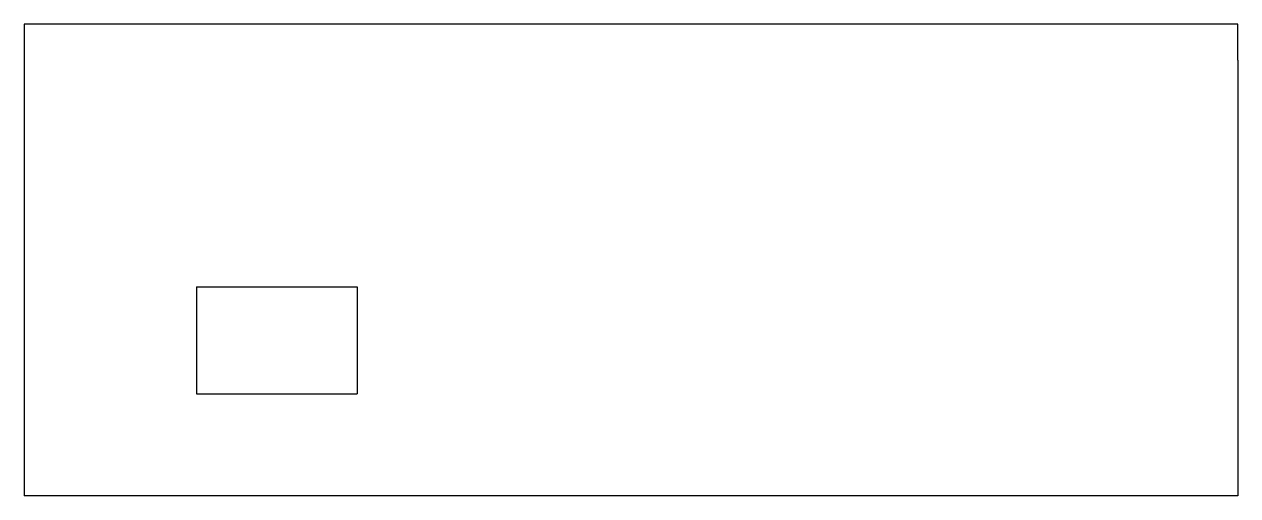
# Model space of a CAD drawing. Extents: x -85 to 85, y -31 to 36.
import ezdxf

# ---------------------------------------------------------------- set-up
doc = ezdxf.new("R2010")
doc.units = 0
doc.layers.add('MODELSKETCH_VISIBLE', color=7, linetype='CONTINUOUS')

msp = doc.modelspace()

# ---------------------------------------------------------------- linework, layer by layer
at = {"layer": 'MODELSKETCH_VISIBLE'}
for p, q in [((85, 35.5), (-85, 35.5)), ((-85, 35.5), (-85, 30.5)), ((85, 30.5), (85, 35.5)), ((-85, 30.5), (-85, -30.5)), ((85, 30.5), (85, -30.5)), ((-60.87, -1.25), (-60.87, -16.25)), ((-60.87, -1.25), (-38.37, -1.25)), ((-38.37, -1.25), (-38.37, -16.25)), ((-60.87, -16.25), (-38.37, -16.25)), ((85, -30.5), (-85, -30.5))]:
    msp.add_line(p, q, dxfattribs=at)

doc.saveas('drawing.dxf')
